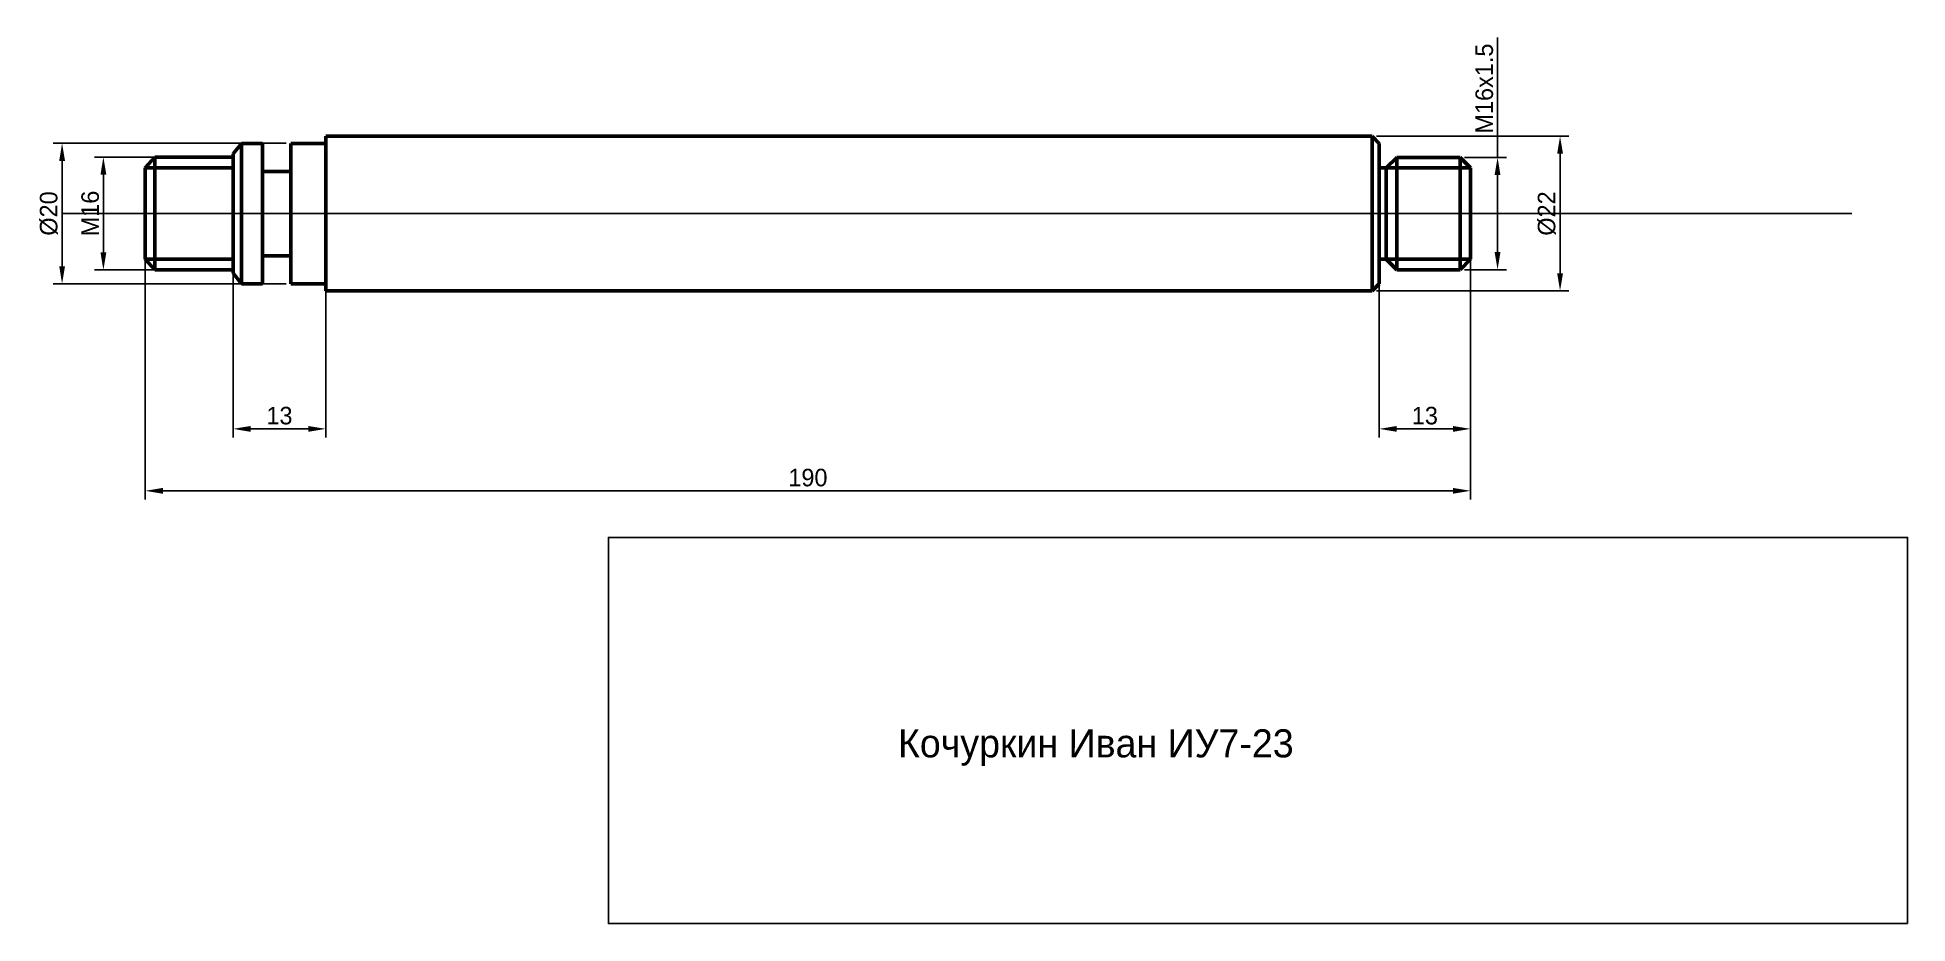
# Paper-space layout 'Лист1' of a CAD drawing. Header units: millimetres. Extents: x -9 to 257, y 0 to 127.
# The model-space entities are those that its viewports show. They can reach past a viewport. Long polylines and large blocks are cut down to what shows.
import ezdxf

# ---------------------------------------------------------------- set-up
doc = ezdxf.new("R2010")
doc.units = ezdxf.units.MM
for name, color, linetype, lineweight in [('Lines', 7, 'Continuous', 50), ('main-VIS', 7, 'Continuous', 50), ('section1-VIS', 7, 'Continuous', 50), ('VPORTS', 7, 'Continuous', 50)]:
    doc.layers.add(name, color=color, linetype=linetype, lineweight=lineweight)
doc.layers.add('оси', color=74, linetype='Continuous')
doc.layers.add('размеры', color=7, linetype='Continuous')
doc.layers.get('VPORTS').off()
doc.dimstyles.new('ISO-25', dxfattribs={"dimtxt": 2.5, "dimasz": 2.5, "dimexe": 1.25, "dimexo": 0.625, "dimtad": 1, "dimtxsty": 'Standard', "dimcen": 2.5, "dimadec": 0, "dimazin": 0, "dimtfac": 1, "dimtmove": 0, "dimatfit": 3, "dimfxl": 1, "dimarcsym": 0})

# ---------------------------------------------------------------- blocks, each defined once
blk = doc.blocks.new('*D2')
at = {"layer": 'Defpoints', "color": 0}
for p in [(193.22, 109.59), (198.56, 109.59), (193.22, 93.59)]:
    blk.add_point(p, dxfattribs=at)
at = {"layer": 'размеры', "color": 0, "lineweight": -2}
for p, q in [((198.56, 109.59), (198.56, 126.67)), ((193.85, 109.59), (199.81, 109.59)), ((198.56, 96.09), (198.56, 107.09)), ((193.85, 93.59), (199.81, 93.59))]:
    blk.add_line(p, q, dxfattribs=at)
at = {"layer": 'размеры', "color": 0}
for points in [[(198.14, 107.09), (198.97, 107.09), (198.56, 109.59)], [(198.14, 96.09), (198.97, 96.09), (198.56, 93.59)]]:
    blk.add_solid(points, dxfattribs=at)
at = {"layer": 'размеры', "insert": (196.68, 119.38), "char_height": 2.5, "attachment_point": 5, "rotation": 90}
blk.add_mtext('M16x1.5', dxfattribs=at)
blk = doc.blocks.new('*D3')
at = {"layer": 'Defpoints', "color": 0}
for p in [(6.01, 101.59), (194.71, 101.59), (194.71, 62.1)]:
    blk.add_point(p, dxfattribs=at)
at = {"layer": 'размеры', "color": 0, "lineweight": -2}
for p, q in [((6.01, 100.96), (6.01, 60.85)), ((194.71, 100.96), (194.71, 60.85)), ((8.51, 62.1), (192.21, 62.1))]:
    blk.add_line(p, q, dxfattribs=at)
at = {"layer": 'размеры', "color": 0}
for points in [[(8.51, 62.51), (8.51, 61.68), (6.01, 62.1)], [(192.21, 62.51), (192.21, 61.68), (194.71, 62.1)]]:
    blk.add_solid(points, dxfattribs=at)
at = {"layer": 'размеры', "color": 0, "insert": (100.36, 63.97), "char_height": 2.5, "attachment_point": 5}
blk.add_mtext('190', dxfattribs=at)
blk = doc.blocks.new('*D4')
at = {"layer": 'Defpoints', "color": 0}
for p in [(18.51, 101.59), (31.71, 101.59), (31.71, 70.92)]:
    blk.add_point(p, dxfattribs=at)
at = {"layer": 'размеры', "color": 0, "lineweight": -2}
for p, q in [((18.51, 100.96), (18.51, 69.67)), ((31.71, 100.96), (31.71, 69.67)), ((21.01, 70.92), (29.21, 70.92))]:
    blk.add_line(p, q, dxfattribs=at)
at = {"layer": 'размеры', "color": 0}
for points in [[(21.01, 71.33), (21.01, 70.5), (18.51, 70.92)], [(29.21, 71.33), (29.21, 70.5), (31.71, 70.92)]]:
    blk.add_solid(points, dxfattribs=at)
at = {"layer": 'размеры', "color": 0, "insert": (25.11, 72.79), "char_height": 2.5, "attachment_point": 5}
blk.add_mtext('13', dxfattribs=at)
blk = doc.blocks.new('*D5')
at = {"layer": 'Defpoints', "color": 0}
for p in [(181.71, 101.59), (194.71, 101.59), (181.71, 70.92)]:
    blk.add_point(p, dxfattribs=at)
at = {"layer": 'размеры', "color": 0, "lineweight": -2}
for p, q in [((181.71, 100.96), (181.71, 69.67)), ((194.71, 100.96), (194.71, 69.67)), ((192.21, 70.92), (184.21, 70.92))]:
    blk.add_line(p, q, dxfattribs=at)
at = {"layer": 'размеры', "color": 0}
for points in [[(184.21, 71.33), (184.21, 70.5), (181.71, 70.92)], [(192.21, 71.33), (192.21, 70.5), (194.71, 70.92)]]:
    blk.add_solid(points, dxfattribs=at)
at = {"layer": 'размеры', "color": 0, "insert": (188.21, 72.79), "char_height": 2.5, "attachment_point": 5}
blk.add_mtext('13', dxfattribs=at)
blk = doc.blocks.new('*D11')
at = {"layer": 'Defpoints', "color": 0}
for p in [(-5.84, 111.59), (26.71, 111.59), (26.71, 91.59)]:
    blk.add_point(p, dxfattribs=at)
at = {"layer": 'размеры', "color": 0, "lineweight": -2}
for p, q in [((26.09, 111.59), (-7.09, 111.59)), ((-5.84, 94.09), (-5.84, 109.09)), ((26.09, 91.59), (-7.09, 91.59))]:
    blk.add_line(p, q, dxfattribs=at)
at = {"layer": 'размеры', "color": 0}
for points in [[(-6.25, 109.09), (-5.42, 109.09), (-5.84, 111.59)], [(-6.25, 94.09), (-5.42, 94.09), (-5.84, 91.59)]]:
    blk.add_solid(points, dxfattribs=at)
at = {"layer": 'размеры', "color": 22, "insert": (-7.71, 101.59), "char_height": 2.5, "attachment_point": 5, "rotation": 90}
blk.add_mtext('%%c20', dxfattribs=at)
blk = doc.blocks.new('*D12')
at = {"layer": 'Defpoints', "color": 0}
for p in [(0.04, 109.63), (18.53, 109.63), (18.51, 93.55)]:
    blk.add_point(p, dxfattribs=at)
at = {"layer": 'размеры', "color": 0, "lineweight": -2}
for p, q in [((17.9, 109.63), (-1.21, 109.63)), ((0.04, 96.05), (0.04, 107.13)), ((17.89, 93.55), (-1.21, 93.55))]:
    blk.add_line(p, q, dxfattribs=at)
at = {"layer": 'размеры', "color": 0}
for points in [[(-0.37, 107.13), (0.46, 107.13), (0.04, 109.63)], [(-0.37, 96.05), (0.46, 96.05), (0.04, 93.55)]]:
    blk.add_solid(points, dxfattribs=at)
at = {"layer": 'размеры', "color": 22, "insert": (-1.83, 101.59), "char_height": 2.5, "attachment_point": 5, "rotation": 90}
blk.add_mtext('M16', dxfattribs=at)
blk = doc.blocks.new('*D13')
at = {"layer": 'Defpoints', "color": 0}
for p in [(180.71, 112.59), (207.46, 112.59), (180.71, 90.59)]:
    blk.add_point(p, dxfattribs=at)
at = {"layer": 'размеры', "color": 0, "lineweight": -2}
for p, q in [((181.34, 112.59), (208.71, 112.59)), ((207.46, 93.09), (207.46, 110.09)), ((181.34, 90.59), (208.71, 90.59))]:
    blk.add_line(p, q, dxfattribs=at)
at = {"layer": 'размеры', "color": 0}
for points in [[(207.04, 110.09), (207.88, 110.09), (207.46, 112.59)], [(207.04, 93.09), (207.88, 93.09), (207.46, 90.59)]]:
    blk.add_solid(points, dxfattribs=at)
at = {"layer": 'размеры', "color": 22, "insert": (205.58, 101.59), "char_height": 2.5, "attachment_point": 5, "rotation": 90}
blk.add_mtext('%%c22', dxfattribs=at)

msp = doc.modelspace()

# ---------------------------------------------------------------- linework, layer by layer
at = {"layer": 'main-VIS'}
for p, q in [((3651.04, -9.68), (3651.04, -31.68)), ((3651.04, -9.68), (3800.04, -9.68)), ((3800.04, -9.68), (3800.04, -31.68)), ((3801.04, -10.68), (3800.04, -9.68)), ((3637.84, -12.18), (3639.04, -10.68)), ((3637.84, -29.18), (3637.84, -12.18)), ((3639.04, -30.68), (3639.04, -10.68)), ((3642.04, -10.68), (3639.04, -10.68)), ((3642.04, -30.68), (3642.04, -10.68)), ((3646.04, -30.68), (3646.04, -10.68)), ((3651.04, -10.68), (3646.04, -10.68)), ((3801.04, -10.68), (3801.04, -30.68)), ((3625.34, -27.18), (3625.34, -14.18)), ((3637.84, -14.18), (3625.34, -14.18)), ((3646.04, -14.68), (3642.04, -14.68)), ((3814.04, -14.18), (3801.04, -14.18)), ((3814.04, -14.18), (3814.04, -27.18)), ((3637.84, -27.18), (3625.34, -27.18)), ((3637.84, -29.18), (3639.04, -30.68)), ((3646.04, -26.68), (3642.04, -26.68)), ((3814.04, -27.18), (3801.04, -27.18)), ((3642.04, -30.68), (3639.04, -30.68)), ((3651.04, -30.68), (3646.04, -30.68)), ((3651.04, -31.68), (3800.04, -31.68)), ((3801.04, -30.68), (3800.04, -31.68))]:
    msp.add_line(p, q, dxfattribs=at)

psp = doc.layouts.new('Лист1')

# ---------------------------------------------------------------- linework, layer by layer
at = {"layer": 'Lines'}
for p, q in [((6.013, 108.088), (7.386, 109.625)), ((18.529, 109.625), (7.386, 109.625)), ((7.386, 109.625), (7.386, 93.552)), ((182.714, 108.088), (184.205, 109.588)), ((193.222, 109.588), (184.205, 109.588)), ((184.205, 109.588), (184.205, 93.588)), ((194.713, 108.088), (193.222, 109.588)), ((193.222, 93.588), (193.222, 109.588)), ((182.713, 101.588), (182.714, 108.088)), ((182.713, 101.588), (182.714, 95.088)), ((6.013, 95.088), (7.386, 93.552)), ((18.529, 93.552), (7.386, 93.552)), ((182.714, 95.088), (184.205, 93.588)), ((193.222, 93.588), (184.205, 93.588)), ((194.713, 95.088), (193.222, 93.588))]:
    psp.add_line(p, q, dxfattribs=at)
at = {"layer": 'Lines', "extrusion": (-2.04818e-16, -1, 2.08268e-32)}
psp.add_line((7.294, 108.088, -6.5), (7.294, 108.088, 6.5), dxfattribs=at)
at = {"layer": 'section1-VIS'}
psp.add_line((6.013, 108.088, 4.952), (6.013, 108.088, -5.059), dxfattribs=at)
at = {"layer": 'оси'}
psp.add_line((-5.838, 101.588), (249.006, 101.588), dxfattribs=at)
at = {"layer": 'размеры'}
psp.add_lwpolyline([(256.946, 0.462), (71.946, 0.462), (71.946, 55.462), (256.946, 55.462)], close=True, dxfattribs=at)

# ---------------------------------------------------------------- texts
at = {"layer": 'размеры', "insert": (113.185, 28.134), "char_height": 4, "width": 125.39396, "attachment_point": 1}
psp.add_mtext('Кочуркин Иван ИУ7-23', dxfattribs=at)

# ---------------------------------------------------------------- dimensions: what is measured, and where the dimension line sits
at = {"layer": 'размеры'}
for base, p1, p2, text, override, picture, middle in [((198.555, 109.588), (193.222, 93.588), (193.222, 109.588), 'M16x1.5', {"dimclrt": 256}, '*D2', (198.555, 119.38)), ((-5.838, 111.588), (26.713, 91.588), (26.713, 111.588), '%%c20', {"dimlfac": -1, "dimclrt": 22}, '*D11', (-5.838, 101.588))]:
    dim = psp.add_linear_dim(base=base, p1=p1, p2=p2, angle=90, text=text, dimstyle='ISO-25', override=override, dxfattribs=at)
    dim.commit()
    dim.dimension.update_dxf_attribs({"geometry": picture, "text_midpoint": middle, "dimtype": 160})
for base, p1, p2, text, picture, middle in [((207.459, 112.588), (180.713, 90.588), (180.713, 112.588), '%%c22', '*D13', (205.584, 101.588)), ((0.043, 109.625), (18.513, 93.552), (18.529, 109.625), 'M16', '*D12', (-1.832, 101.588))]:
    dim = psp.add_linear_dim(base=base, p1=p1, p2=p2, angle=90, text=text, dimstyle='ISO-25', override={"dimlfac": -1, "dimclrt": 22}, dxfattribs=at)
    dim.commit()
    dim.dimension.update_dxf_attribs({"geometry": picture, "text_midpoint": middle})
dim = psp.add_linear_dim(base=(194.713, 62.098), p1=(6.013, 101.588), p2=(194.713, 101.588), text='190', dimstyle='ISO-25', override={"dimlfac": -1}, dxfattribs=at)
dim.commit()
dim.dimension.update_dxf_attribs({"geometry": '*D3', "text_midpoint": (100.363, 62.098), "dimtype": 160})
dim = psp.add_linear_dim(base=(31.713, 70.917), p1=(18.513, 101.588), p2=(31.713, 101.588), text='13', dimstyle='ISO-25', override={"dimlfac": -1}, dxfattribs=at)
dim.commit()
dim.dimension.update_dxf_attribs({"geometry": '*D4', "text_midpoint": (25.113, 72.792)})
dim = psp.add_linear_dim(base=(181.713, 70.917), p1=(194.713, 101.588), p2=(181.713, 101.588), dimstyle='ISO-25', override={"dimlfac": -1}, dxfattribs=at)
dim.commit()
dim.dimension.update_dxf_attribs({"geometry": '*D5', "text_midpoint": (188.213, 72.792)})

# ---------------------------------------------------------------- viewports
at = {"layer": 'VPORTS', "view_target_point": (3720.752, -22.069)}
psp.add_viewport(center=(101.422, 100.195), size=(204.636, 37.25174), view_center_point=(0, 0), view_height=37.25174, dxfattribs=at)

doc.saveas('drawing.dxf')
